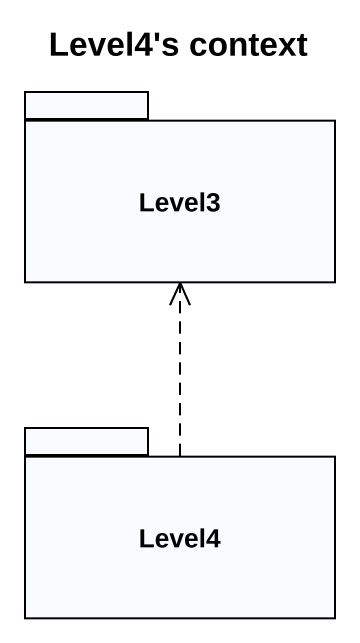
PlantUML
@startuml
title Level4's context
package Level3 {
}
package Level4 {
}
Level4 .up.> Level3
@enduml
